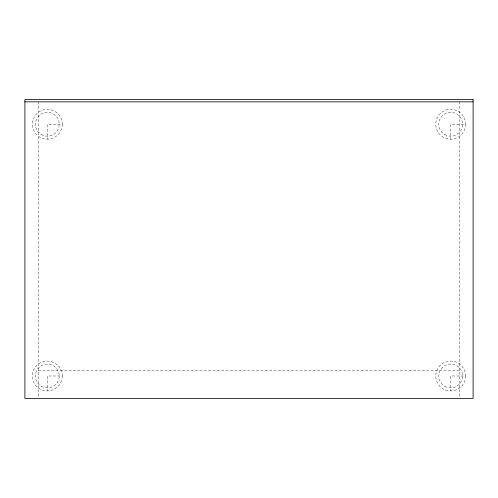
<?xml version="1.0" encoding="UTF-8"?>
<svg xmlns="http://www.w3.org/2000/svg" width="498" height="498" viewBox="0 0 498 498"><rect width="100%" height="100%" fill="white"/><g stroke="black" fill="none" stroke-linecap="round" stroke-linejoin="round"><path stroke-width="0.37" stroke-dasharray="2.49 1.87" d="M62.25 124.251A14.94 14.94 0 0 1 39.84 137.187A14.94 14.94 0 0 1 39.84 111.315A14.94 14.94 0 0 1 62.25 124.251L47.31 124.251L47.31 139.191M465.63 124.251A14.94 14.94 0 0 1 443.22 137.187A14.94 14.94 0 0 1 443.22 111.315A14.94 14.94 0 0 1 465.63 124.251L450.69 124.251L450.69 139.191M38.346 370.761L459.654 370.761M62.25 375.99A14.94 14.94 0 0 1 39.84 388.926A14.94 14.94 0 0 1 39.84 363.054A14.94 14.94 0 0 1 62.25 375.99L47.31 375.99L47.31 390.93M465.63 375.99A14.94 14.94 0 0 1 443.22 388.926A14.94 14.94 0 0 1 443.22 363.054A14.94 14.94 0 0 1 465.63 375.99L450.69 375.99L450.69 390.93M459.654 101.841L459.654 396.85M38.346 101.841L38.346 398.4M444.726 134.578A11.927 11.927 0 0 0 462.617 124.251A11.927 11.927 0 0 0 444.726 113.924A11.927 11.927 0 0 0 444.726 134.578M41.346 386.317A11.927 11.927 0 0 0 59.237 375.99A11.927 11.927 0 0 0 41.346 365.663A11.927 11.927 0 0 0 41.346 386.317M41.346 134.578A11.927 11.927 0 0 0 59.237 124.251A11.927 11.927 0 0 0 41.346 113.924A11.927 11.927 0 0 0 41.346 134.578M444.726 386.317A11.927 11.927 0 0 0 462.617 375.99A11.927 11.927 0 0 0 444.726 365.663A11.927 11.927 0 0 0 444.726 386.317"/><path stroke-width="0.75" d="M24.9 101.841L473.1 101.841M473.1 99.6L24.9 99.6L24.9 398.4L473.1 398.4L473.1 99.6"/></g></svg>
